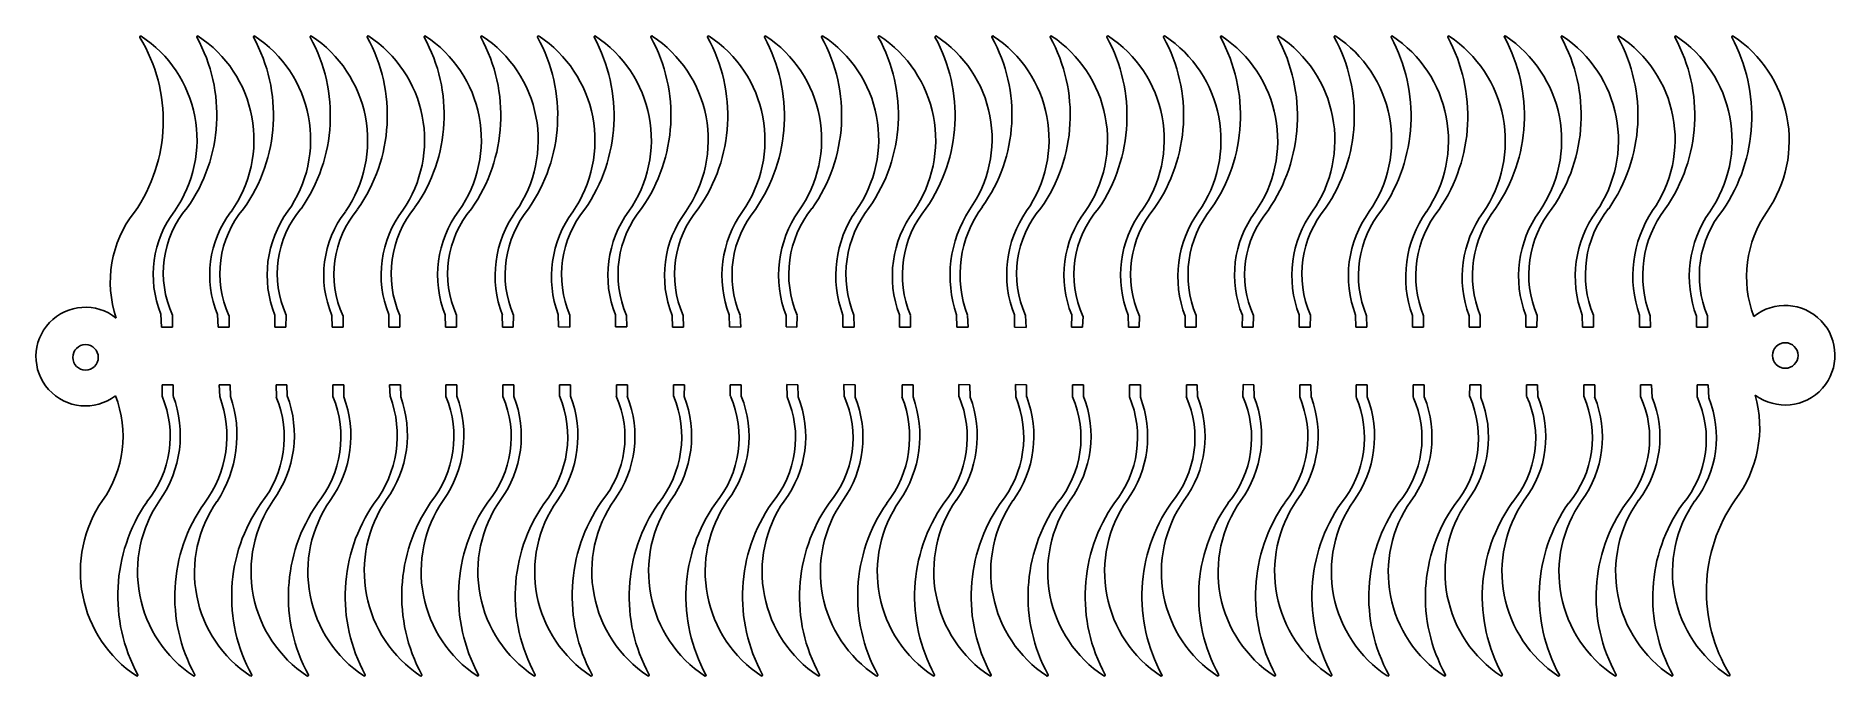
# Model space of a CAD drawing. Extents: x 0 to 15.1, y 0 to 5.4.
import ezdxf

# ---------------------------------------------------------------- set-up
doc = ezdxf.new("R2010")
doc.units = 0
doc.layers.add('1', color=7, linetype='CONTINUOUS')
doc.layers.add('2', color=7, linetype='CONTINUOUS')

msp = doc.modelspace()

# ---------------------------------------------------------------- linework, layer by layer
at = {"layer": '1', "color": 1}
for centre in [(0.425, 2.662), (14.652, 2.678)]:
    msp.add_circle(centre, 0.107, dxfattribs=at)
at = {"layer": '2', "color": 4}
for p, q in [((1.056, 3.025), (1.06, 2.915)), ((1.153, 3.017), (1.152, 2.915)), ((1.529, 3.021), (1.535, 2.915)), ((1.626, 3.013), (1.626, 2.915)), ((2.009, 3.017), (2.01, 2.915)), ((2.104, 3.016), (2.102, 2.915)), ((2.487, 3.013), (2.488, 2.915)), ((2.964, 3.021), (2.964, 2.915)), ((3.057, 3.013), (3.055, 2.915)), ((3.436, 3.017), (3.438, 2.915)), ((3.529, 3.017), (3.53, 2.915)), ((3.913, 3.017), (3.914, 2.915)), ((4.006, 3.017), (4.005, 2.915)), ((4.382, 3.021), (4.384, 2.917)), ((4.479, 3.017), (4.478, 2.915)), ((4.86, 3.017), (4.86, 2.917)), ((4.954, 3.013), (4.956, 2.917)), ((5.335, 3.014), (5.337, 2.916)), ((5.428, 3.014), (5.429, 2.914)), ((5.813, 3.018), (5.814, 2.917)), ((5.904, 3.014), (5.909, 2.916)), ((6.288, 3.012), (6.288, 2.917)), ((6.382, 3.014), (6.38, 2.915)), ((6.765, 3.017), (6.765, 2.915)), ((6.856, 3.016), (6.858, 2.915)), ((7.237, 3.017), (7.237, 2.915)), ((7.331, 3.014), (7.331, 2.915)), ((7.715, 3.017), (7.717, 2.916)), ((7.808, 3.014), (7.813, 2.916)), ((8.2, 3.017), (8.201, 2.915)), ((8.294, 3.013), (8.297, 2.913)), ((8.68, 3.018), (8.679, 2.915)), ((9.152, 3.015), (9.154, 2.915)), ((9.721, 3.013), (9.721, 2.915)), ((10.109, 3.015), (10.107, 2.915)), ((10.201, 3.013), (10.199, 2.915)), ((10.584, 3.018), (10.583, 2.915)), ((10.678, 3.015), (10.674, 2.915)), ((11.056, 3.015), (11.057, 2.915)), ((11.531, 3.013), (11.533, 2.915)), ((12.098, 3.013), (12.097, 2.915)), ((12.481, 3.013), (12.481, 2.915)), ((12.575, 3.013), (12.573, 2.915)), ((12.953, 3.015), (12.956, 2.915)), ((13.047, 3.015), (13.047, 2.915)), ((13.432, 3.015), (13.431, 2.915)), ((1.152, 2.915), (1.06, 2.915)), ((1.626, 2.915), (1.535, 2.915)), ((2.102, 2.915), (2.01, 2.915)), ((2.58, 2.915), (2.488, 2.915)), ((2.58, 3.009), (2.58, 2.915)), ((3.055, 2.915), (2.964, 2.915)), ((3.53, 2.915), (3.438, 2.915)), ((4.005, 2.915), (3.914, 2.915)), ((4.478, 2.915), (4.384, 2.917)), ((4.956, 2.917), (4.86, 2.917)), ((5.429, 2.914), (5.337, 2.916)), ((5.909, 2.916), (5.814, 2.917)), ((6.38, 2.915), (6.288, 2.917)), ((6.858, 2.915), (6.765, 2.915)), ((7.331, 2.915), (7.237, 2.915)), ((7.813, 2.916), (7.717, 2.916)), ((8.297, 2.913), (8.201, 2.915)), ((8.771, 2.915), (8.679, 2.915)), ((8.774, 3.006), (8.771, 2.915)), ((9.245, 2.915), (9.154, 2.915)), ((9.246, 3.006), (9.245, 2.915)), ((9.629, 3.006), (9.629, 2.915)), ((9.721, 2.915), (9.629, 2.915)), ((10.199, 2.915), (10.107, 2.915)), ((10.674, 2.915), (10.583, 2.915)), ((11.149, 2.915), (11.057, 2.915)), ((11.148, 3.011), (11.149, 2.915)), ((11.624, 2.915), (11.533, 2.915)), ((11.625, 3.011), (11.624, 2.915)), ((12.006, 3.011), (12.006, 2.915)), ((12.097, 2.915), (12.006, 2.915)), ((12.573, 2.915), (12.481, 2.915)), ((13.047, 2.915), (12.956, 2.915)), ((13.523, 2.915), (13.431, 2.915)), ((13.522, 3.011), (13.523, 2.915)), ((13.909, 3.006), (13.909, 2.915)), ((14.001, 2.915), (13.909, 2.915)), ((14.001, 3.011), (14.001, 2.915)), ((1.066, 2.432), (1.158, 2.432)), ((1.066, 2.336), (1.066, 2.432)), ((1.159, 2.339), (1.158, 2.432)), ((1.544, 2.432), (1.635, 2.432)), ((1.548, 2.336), (1.544, 2.432)), ((1.639, 2.336), (1.635, 2.432)), ((2.022, 2.33), (2.02, 2.432)), ((2.02, 2.432), (2.111, 2.432)), ((2.113, 2.341), (2.111, 2.432)), ((2.494, 2.432), (2.586, 2.432)), ((2.496, 2.336), (2.494, 2.432)), ((2.586, 2.333), (2.586, 2.432)), ((2.97, 2.432), (3.061, 2.432)), ((2.975, 2.336), (2.97, 2.432)), ((3.063, 2.33), (3.061, 2.432)), ((3.441, 2.334), (3.442, 2.432)), ((3.442, 2.432), (3.534, 2.432)), ((3.533, 2.337), (3.534, 2.432)), ((3.918, 2.432), (4.01, 2.432)), ((3.918, 2.334), (3.918, 2.432)), ((4.01, 2.334), (4.01, 2.432)), ((4.393, 2.432), (4.484, 2.432)), ((4.393, 2.339), (4.393, 2.432)), ((4.485, 2.337), (4.484, 2.432)), ((4.868, 2.432), (4.96, 2.432)), ((4.868, 2.337), (4.868, 2.432)), ((4.96, 2.337), (4.96, 2.432)), ((5.346, 2.432), (5.438, 2.432)), ((5.347, 2.339), (5.346, 2.432)), ((5.437, 2.334), (5.438, 2.432)), ((5.822, 2.339), (5.822, 2.432)), ((5.822, 2.432), (5.913, 2.432)), ((5.914, 2.337), (5.913, 2.432)), ((6.296, 2.434), (6.388, 2.432)), ((6.297, 2.332), (6.296, 2.434)), ((6.389, 2.332), (6.388, 2.432)), ((6.773, 2.434), (6.868, 2.433)), ((6.774, 2.337), (6.773, 2.434)), ((6.867, 2.33), (6.868, 2.433)), ((7.259, 2.333), (7.26, 2.433)), ((7.26, 2.433), (7.352, 2.431)), ((7.352, 2.33), (7.352, 2.431)), ((7.735, 2.434), (7.827, 2.431)), ((7.736, 2.333), (7.735, 2.434)), ((7.83, 2.33), (7.827, 2.431)), ((8.21, 2.435), (8.302, 2.431)), ((8.211, 2.332), (8.21, 2.435)), ((8.302, 2.33), (8.302, 2.431)), ((8.685, 2.333), (8.686, 2.433)), ((8.686, 2.433), (8.778, 2.431)), ((8.779, 2.336), (8.778, 2.431)), ((9.163, 2.431), (9.256, 2.431)), ((9.163, 2.333), (9.163, 2.431)), ((9.254, 2.329), (9.256, 2.431)), ((9.639, 2.333), (9.64, 2.433)), ((9.64, 2.433), (9.73, 2.433)), ((9.732, 2.333), (9.73, 2.433)), ((10.113, 2.334), (10.115, 2.434)), ((10.115, 2.434), (10.204, 2.433)), ((10.207, 2.33), (10.204, 2.433)), ((10.588, 2.331), (10.589, 2.432)), ((10.589, 2.432), (10.68, 2.432)), ((10.685, 2.327), (10.68, 2.432)), ((11.061, 2.432), (11.153, 2.432)), ((11.061, 2.331), (11.061, 2.432)), ((11.153, 2.331), (11.153, 2.432)), ((11.537, 2.432), (11.629, 2.432)), ((11.537, 2.331), (11.537, 2.432)), ((11.63, 2.331), (11.629, 2.432)), ((12.01, 2.335), (12.012, 2.432)), ((12.012, 2.432), (12.103, 2.432)), ((12.103, 2.327), (12.103, 2.432)), ((12.487, 2.432), (12.579, 2.432)), ((12.487, 2.339), (12.487, 2.432)), ((12.58, 2.335), (12.579, 2.432)), ((12.965, 2.432), (13.057, 2.432)), ((12.965, 2.336), (12.965, 2.432)), ((13.057, 2.331), (13.057, 2.432)), ((13.441, 2.335), (13.441, 2.432)), ((13.441, 2.432), (13.532, 2.432)), ((13.538, 2.327), (13.532, 2.432)), ((13.914, 2.331), (13.915, 2.432)), ((13.915, 2.432), (14.007, 2.432)), ((14.011, 2.323), (14.007, 2.432))]:
    msp.add_line(p, q, dxfattribs=at)
for centre, radius, start, end in [((-0.267, 4.644), 1.342, 325.1298, 31.2608), ((0.887, 5.344), 0.00821, 57.1502, 209.2682), ((0.318, 4.483), 1.04, 325.2442, 56.5912), ((0.183, 4.692), 1.341, 324.5116, 29.0197), ((1.363, 5.345), 0.00789, 55.5874, 197.0662), ((0.796, 4.484), 1.039, 324.5681, 56.6299), ((0.646, 4.69), 1.352, 324.5541, 28.8852), ((1.837, 5.345), 0.00789, 55.5874, 197.0662), ((1.271, 4.484), 1.038, 324.7948, 56.6436), ((1.108, 4.686), 1.366, 325.1372, 28.7165), ((2.313, 5.345), 0.00789, 55.5874, 197.0662), ((1.737, 4.478), 1.049, 325.3815, 56.3915), ((1.591, 4.688), 1.36, 324.6986, 28.7833), ((2.791, 5.345), 0.00789, 55.5874, 197.0662), ((2.221, 4.482), 1.042, 325.6349, 56.5553), ((2.084, 4.692), 1.343, 324.8407, 28.9854), ((3.266, 5.345), 0.00789, 55.5874, 197.0662), ((2.702, 4.485), 1.036, 324.9213, 56.6867), ((2.539, 4.687), 1.362, 324.9906, 28.759), ((3.741, 5.345), 0.00789, 55.5874, 197.0662), ((3.17, 4.481), 1.044, 325.2123, 56.5206), ((3.012, 4.686), 1.365, 325.1218, 28.721), ((4.216, 5.345), 0.00789, 55.5874, 197.0662), ((3.64, 4.478), 1.049, 325.3671, 56.3956), ((3.476, 4.685), 1.373, 325.2545, 28.6229), ((4.689, 5.345), 0.00789, 55.5874, 197.0662), ((4.121, 4.483), 1.04, 325.0117, 56.5975), ((3.967, 4.688), 1.358, 324.9892, 28.8047), ((5.165, 5.345), 0.00789, 55.5874, 197.0662), ((4.593, 4.481), 1.044, 325.0379, 56.512), ((4.437, 4.687), 1.363, 325.0498, 28.7479), ((5.639, 5.345), 0.00789, 55.5874, 197.0662), ((5.068, 4.481), 1.044, 325.027, 56.5159), ((4.895, 4.683), 1.38, 325.4807, 28.5451), ((6.115, 5.345), 0.00789, 55.5874, 197.0662), ((5.553, 4.487), 1.033, 324.5612, 56.7566), ((5.399, 4.689), 1.355, 324.7772, 28.8471), ((6.593, 5.345), 0.00789, 55.5874, 197.0662), ((6.03, 4.487), 1.034, 324.7606, 56.7509), ((5.884, 4.691), 1.345, 324.8505, 28.966), ((7.068, 5.345), 0.00789, 55.5874, 197.0662), ((6.495, 4.48), 1.046, 325.4651, 56.4681), ((6.335, 4.686), 1.368, 325.4376, 28.6831), ((7.543, 5.345), 0.00789, 55.5874, 197.0662), ((6.988, 4.492), 1.025, 324.606, 56.947), ((6.85, 4.695), 1.329, 324.4403, 29.1607), ((8.019, 5.345), 0.00789, 55.5874, 197.0662), ((7.453, 4.485), 1.037, 324.8823, 56.6706), ((7.311, 4.689), 1.356, 324.9924, 28.8344), ((8.506, 5.345), 0.00789, 55.5874, 197.0662), ((7.931, 4.479), 1.048, 325.2793, 56.4265), ((7.759, 4.682), 1.383, 325.9334, 28.5137), ((8.982, 5.345), 0.00789, 55.5874, 197.0662), ((8.417, 4.485), 1.037, 324.6575, 56.6776), ((8.259, 4.688), 1.357, 324.9913, 28.8134), ((9.456, 5.345), 0.00789, 55.5874, 197.0662), ((8.881, 4.478), 1.048, 325.2352, 56.4238), ((8.728, 4.687), 1.364, 325.1412, 28.7344), ((9.932, 5.345), 0.00789, 55.5874, 197.0662), ((9.356, 4.478), 1.048, 325.0211, 56.4061), ((9.181, 4.681), 1.388, 325.3644, 28.4491), ((10.41, 5.345), 0.00789, 55.5874, 197.0662), ((9.839, 4.481), 1.043, 325.2178, 56.5369), ((9.677, 4.686), 1.368, 325.5186, 28.6856), ((10.885, 5.345), 0.00789, 55.5874, 197.0662), ((10.312, 4.48), 1.045, 325.1492, 56.476), ((10.136, 4.682), 1.384, 325.4557, 28.5035), ((11.36, 5.345), 0.00789, 55.5874, 197.0662), ((10.783, 4.477), 1.05, 325.4766, 56.3795), ((10.608, 4.681), 1.387, 325.74, 28.4602), ((11.835, 5.345), 0.00789, 55.5874, 197.0662), ((11.253, 4.473), 1.056, 325.4342, 56.2334), ((11.1, 4.686), 1.369, 325.34, 28.6766), ((12.308, 5.345), 0.00789, 55.5874, 197.0662), ((11.734, 4.479), 1.046, 325.3048, 56.4571), ((11.579, 4.687), 1.365, 325.3161, 28.7243), ((12.784, 5.345), 0.00789, 55.5874, 197.0662), ((12.208, 4.478), 1.048, 325.362, 56.4133), ((12.055, 4.687), 1.364, 325.1181, 28.7411), ((13.258, 5.345), 0.00789, 55.5874, 197.0662), ((12.695, 4.486), 1.035, 324.8939, 56.7143), ((12.535, 4.688), 1.36, 324.8973, 28.7847), ((13.734, 5.345), 0.00789, 55.5874, 197.0662), ((13.158, 4.478), 1.049, 325.3075, 56.4025), ((12.979, 4.68), 1.393, 325.739, 28.4008), ((14.212, 5.345), 0.00789, 55.5874, 197.0662), ((13.635, 4.477), 1.05, 325.5567, 56.3827), ((3.856, 3.363), 0.873, 140.5503, 203.6912), ((7.695, 3.356), 0.905, 141.7381, 202.1011), ((8.697, 3.355), 0.952, 143.4699, 200.9572), ((1.576, 3.294), 0.944, 141.8473, 198.7711), ((1.864, 3.356), 0.873, 142.2989, 202.2664), ((1.923, 3.369), 0.847, 139.9847, 204.6232), ((2.344, 3.351), 0.88, 142.9359, 202.0863), ((2.39, 3.364), 0.841, 139.8773, 204.6617), ((2.855, 3.351), 0.91, 144.0342, 201.5549), ((2.874, 3.363), 0.844, 139.9305, 204.2226), ((3.291, 3.35), 0.872, 142.4142, 202.7457), ((3.348, 3.359), 0.844, 140.0035, 204.5356), ((3.787, 3.355), 0.888, 142.6292, 202.0772), ((4.276, 3.352), 0.904, 143.4856, 201.7424), ((4.304, 3.361), 0.848, 140.0066, 203.952), ((4.776, 3.346), 0.923, 144.2467, 200.9133), ((4.808, 3.357), 0.871, 140.9585, 203.0001), ((5.243, 3.338), 0.918, 143.7055, 200.2603), ((5.279, 3.355), 0.869, 140.9828, 202.9035), ((5.707, 3.349), 0.91, 143.7966, 201.4009), ((5.746, 3.359), 0.864, 140.457, 203.6013), ((6.165, 3.347), 0.894, 143.2397, 201.8653), ((6.211, 3.358), 0.856, 140.2032, 203.7089), ((6.673, 3.348), 0.921, 144.5296, 200.96), ((6.701, 3.352), 0.865, 140.6177, 202.9696), ((7.173, 3.349), 0.947, 145.2778, 200.8458), ((7.18, 3.36), 0.869, 140.9163, 203.3935), ((7.657, 3.348), 0.952, 145.2813, 200.3699), ((8.098, 3.342), 0.92, 143.6866, 200.6576), ((8.138, 3.354), 0.876, 140.5906, 202.7963), ((8.673, 3.346), 1.012, 146.9459, 198.9483), ((9.063, 3.358), 0.928, 145.1262, 201.531), ((9.064, 3.362), 0.846, 139.4904, 204.3351), ((9.495, 3.351), 0.881, 142.9346, 202.2568), ((9.539, 3.356), 0.841, 138.9836, 204.5247), ((9.997, 3.351), 0.909, 143.9518, 201.6524), ((10.039, 3.357), 0.867, 140.4305, 203.8639), ((10.499, 3.339), 0.931, 144.4037, 200.9519), ((10.537, 3.354), 0.884, 141.2496, 202.6776), ((10.931, 3.351), 0.889, 143.7113, 202.1939), ((10.956, 3.355), 0.829, 139.6852, 204.3701), ((11.441, 3.349), 0.919, 144.1882, 201.126), ((11.471, 3.359), 0.865, 140.3444, 203.4326), ((11.909, 3.344), 0.914, 143.9295, 201.0655), ((11.94, 3.349), 0.861, 140.4452, 203.1223), ((12.429, 3.335), 0.954, 144.9813, 199.6998), ((12.445, 3.345), 0.886, 141.1964, 202.1875), ((12.879, 3.332), 0.931, 144.3812, 200.1982), ((12.946, 3.348), 0.912, 142.1736, 201.5339), ((13.349, 3.342), 0.929, 144.3326, 200.734), ((13.386, 3.356), 0.881, 140.9903, 202.8784), ((13.814, 3.34), 0.92, 143.8708, 200.6687), ((13.86, 3.355), 0.881, 141.1851, 202.6614), ((14.36, 3.344), 0.984, 146.2643, 199.529), ((14.387, 3.346), 0.928, 142.8909, 201.1865), ((14.79, 3.339), 0.941, 144.8465, 200.6977), ((14.794, 3.347), 0.861, 140.4341, 202.9999), ((15.275, 3.338), 0.947, 144.8127, 200.6117), ((0.423, 2.669), 0.413, 51.1043, 307.5201), ((14.651, 2.68), 0.417, 233.0893, 129.0869), ((-0.189, 2.002), 0.928, 324.5146, 21.4329), ((0.273, 2), 0.861, 320.4221, 22.9944), ((0.273, 2.01), 0.945, 324.9103, 20.3502), ((0.671, 2.005), 0.937, 323.046, 20.6548), ((0.683, 2.012), 1.009, 326.6108, 18.6997), ((1.202, 1.994), 0.886, 321.2653, 22.3008), ((1.244, 2.011), 0.929, 324.0197, 20.8317), ((1.668, 1.997), 0.894, 321.2232, 22.261), ((1.718, 2.005), 0.928, 324.3175, 20.7091), ((2.099, 2.009), 0.935, 322.549, 20.4793), ((2.189, 2.015), 0.93, 324.3671, 19.8419), ((2.627, 2), 0.881, 321.1082, 22.3273), ((2.646, 2.009), 0.946, 324.8558, 20.248), ((3.132, 1.996), 0.856, 320.3537, 23.266), ((3.156, 2.004), 0.916, 323.9489, 21.1791), ((3.575, 1.997), 0.886, 320.7339, 22.6965), ((3.61, 2.005), 0.936, 324.4468, 20.7846), ((4.103, 1.995), 0.837, 319.8419, 24.0613), ((4.123, 2.001), 0.901, 323.9238, 21.8566), ((4.519, 1.998), 0.896, 321.4612, 22.3568), ((4.58, 2.003), 0.918, 324.2091, 21.1293), ((5.028, 1.991), 0.867, 320.5169, 23.641), ((5.085, 2.001), 0.894, 323.0683, 22.0604), ((5.512, 1.989), 0.856, 320.2313, 23.6082), ((5.558, 1.999), 0.895, 322.9125, 21.8527), ((6.001, 1.988), 0.848, 319.7859, 24.2655), ((6.022, 1.992), 0.91, 324.5525, 21.8156), ((6.419, 1.998), 0.904, 321.8892, 21.7282), ((6.444, 2.007), 0.964, 325.5929, 19.6058), ((6.927, 1.993), 0.878, 320.9903, 22.7598), ((6.974, 2.006), 0.915, 323.7712, 20.7432), ((7.398, 1.994), 0.88, 320.9413, 22.5437), ((7.443, 2.003), 0.92, 324.0855, 20.8564), ((7.902, 1.99), 0.855, 320.1514, 23.6662), ((7.928, 2.003), 0.913, 323.9367, 21.3676), ((8.356, 1.994), 0.875, 321.1209, 22.7846), ((8.401, 2), 0.914, 324.28, 21.0753), ((8.86, 1.99), 0.851, 319.8854, 23.796), ((8.9, 2), 0.896, 323.3045, 21.8373), ((9.327, 1.989), 0.858, 320.3254, 23.7097), ((9.361, 1.998), 0.908, 323.8822, 21.423), ((9.787, 1.993), 0.869, 320.9828, 22.9035), ((9.824, 2.009), 0.918, 323.7055, 20.2603), ((10.259, 1.99), 0.871, 320.9585, 23.0001), ((10.291, 2.001), 0.923, 324.2467, 20.9133), ((10.763, 1.986), 0.848, 320.0066, 23.952), ((10.791, 1.996), 0.904, 323.4856, 21.7424), ((11.211, 1.984), 0.873, 320.5503, 23.6912), ((11.28, 1.993), 0.888, 322.6292, 22.0772), ((11.719, 1.988), 0.844, 320.0035, 24.5356), ((11.776, 1.998), 0.872, 322.4142, 22.7457), ((12.179, 1.991), 0.859, 320.215, 23.6853), ((12.214, 1.995), 0.907, 323.9959, 21.7383), ((12.676, 1.984), 0.841, 319.8773, 24.6617), ((12.723, 1.996), 0.88, 322.9359, 22.0863), ((13.144, 1.978), 0.847, 319.9847, 24.6232), ((13.203, 1.992), 0.873, 322.2989, 22.2664), ((13.44, 2.076), 0.998, 322.6367, 15.7323), ((1.432, 0.87), 1.05, 145.5567, 236.3827), ((2.088, 0.667), 1.393, 145.739, 208.4008), ((1.909, 0.869), 1.049, 145.3075, 236.4025), ((2.532, 0.66), 1.36, 144.8973, 208.7847), ((2.372, 0.861), 1.035, 144.8939, 236.7143), ((3.012, 0.66), 1.364, 145.1181, 208.7411), ((2.858, 0.869), 1.048, 145.362, 236.4133), ((3.488, 0.661), 1.365, 145.3161, 208.7243), ((3.332, 0.868), 1.046, 145.3048, 236.4571), ((3.967, 0.662), 1.369, 145.34, 208.6766), ((3.814, 0.874), 1.056, 145.4342, 236.2334), ((4.459, 0.666), 1.387, 145.74, 208.4602), ((4.284, 0.87), 1.05, 145.4766, 236.3795), ((4.931, 0.665), 1.384, 145.4557, 208.5035), ((4.754, 0.868), 1.045, 145.1492, 236.476), ((5.389, 0.662), 1.368, 145.5186, 208.6856), ((5.228, 0.866), 1.043, 145.2178, 236.5369), ((5.886, 0.666), 1.388, 145.3644, 208.4491), ((5.711, 0.869), 1.048, 145.0211, 236.4061), ((6.339, 0.661), 1.364, 145.1412, 208.7344), ((6.186, 0.869), 1.048, 145.2352, 236.4238), ((6.809, 0.659), 1.359, 144.9377, 208.7935), ((6.657, 0.867), 1.045, 145.1802, 236.4939), ((7.289, 0.661), 1.365, 145.0922, 208.7283), ((7.134, 0.868), 1.046, 145.5434, 236.4676), ((7.758, 0.659), 1.357, 144.8183, 208.816), ((7.62, 0.867), 1.044, 145.0935, 236.5037), ((8.256, 0.662), 1.368, 145.3388, 208.682), ((8.094, 0.866), 1.042, 145.1121, 236.5441), ((8.729, 0.661), 1.365, 145.1464, 208.7206), ((8.573, 0.869), 1.048, 145.2887, 236.4234), ((9.205, 0.661), 1.367, 145.2735, 208.701), ((9.048, 0.868), 1.046, 145.3076, 236.4635), ((9.683, 0.662), 1.369, 145.2431, 208.6753), ((9.526, 0.868), 1.047, 145.2052, 236.4479), ((10.162, 0.662), 1.37, 145.1795, 208.6599), ((10.002, 0.868), 1.047, 145.125, 236.4492), ((10.635, 0.661), 1.368, 145.2548, 208.6891), ((10.473, 0.866), 1.043, 145.0102, 236.5283), ((11.105, 0.66), 1.363, 145.0435, 208.7449), ((10.946, 0.865), 1.041, 144.9103, 236.5863), ((11.591, 0.663), 1.373, 145.2545, 208.6229), ((11.427, 0.87), 1.049, 145.3671, 236.3956), ((12.055, 0.661), 1.365, 145.1218, 208.721), ((11.897, 0.866), 1.044, 145.2123, 236.5206), ((12.528, 0.66), 1.362, 144.9906, 208.759), ((12.365, 0.862), 1.036, 144.9213, 236.6867), ((12.983, 0.656), 1.343, 144.8407, 208.9854), ((12.846, 0.865), 1.042, 145.6349, 236.5553), ((13.476, 0.66), 1.36, 144.6986, 208.7833), ((13.33, 0.87), 1.049, 145.3815, 236.3915), ((13.959, 0.661), 1.366, 145.1372, 208.7165), ((13.796, 0.863), 1.038, 144.7948, 236.6436), ((14.421, 0.658), 1.352, 144.5541, 208.8852), ((14.271, 0.864), 1.039, 144.5681, 236.6299), ((14.884, 0.655), 1.341, 144.5116, 209.0197), ((14.748, 0.865), 1.04, 145.2442, 236.5912), ((15.334, 0.703), 1.342, 145.1298, 211.2608), ((0.855, 0.002), 0.00789, 235.5874, 17.0662), ((1.333, 0.002), 0.00789, 235.5874, 17.0662), ((1.809, 0.002), 0.00789, 235.5874, 17.0662), ((2.283, 0.002), 0.00789, 235.5874, 17.0662), ((2.759, 0.002), 0.00789, 235.5874, 17.0662), ((3.231, 0.002), 0.00789, 235.5874, 17.0662), ((3.707, 0.002), 0.00789, 235.5874, 17.0662), ((4.182, 0.002), 0.00789, 235.5874, 17.0662), ((4.657, 0.002), 0.00789, 235.5874, 17.0662), ((5.135, 0.002), 0.00789, 235.5874, 17.0662), ((5.611, 0.002), 0.00789, 235.5874, 17.0662), ((6.085, 0.002), 0.00789, 235.5874, 17.0662), ((6.561, 0.002), 0.00789, 235.5874, 17.0662), ((7.048, 0.002), 0.00789, 235.5874, 17.0662), ((7.524, 0.002), 0.00789, 235.5874, 17.0662), ((7.998, 0.002), 0.00789, 235.5874, 17.0662), ((8.474, 0.002), 0.00789, 235.5874, 17.0662), ((8.952, 0.002), 0.00789, 235.5874, 17.0662), ((9.428, 0.002), 0.00789, 235.5874, 17.0662), ((9.902, 0.002), 0.00789, 235.5874, 17.0662), ((10.378, 0.002), 0.00789, 235.5874, 17.0662), ((10.85, 0.002), 0.00789, 235.5874, 17.0662), ((11.326, 0.002), 0.00789, 235.5874, 17.0662), ((11.801, 0.002), 0.00789, 235.5874, 17.0662), ((12.276, 0.002), 0.00789, 235.5874, 17.0662), ((12.754, 0.002), 0.00789, 235.5874, 17.0662), ((13.23, 0.002), 0.00789, 235.5874, 17.0662), ((13.704, 0.002), 0.00789, 235.5874, 17.0662), ((14.18, 0.003), 0.00821, 237.1502, 29.2682)]:
    msp.add_arc(centre, radius, start, end, dxfattribs=at)

doc.saveas('drawing.dxf')
